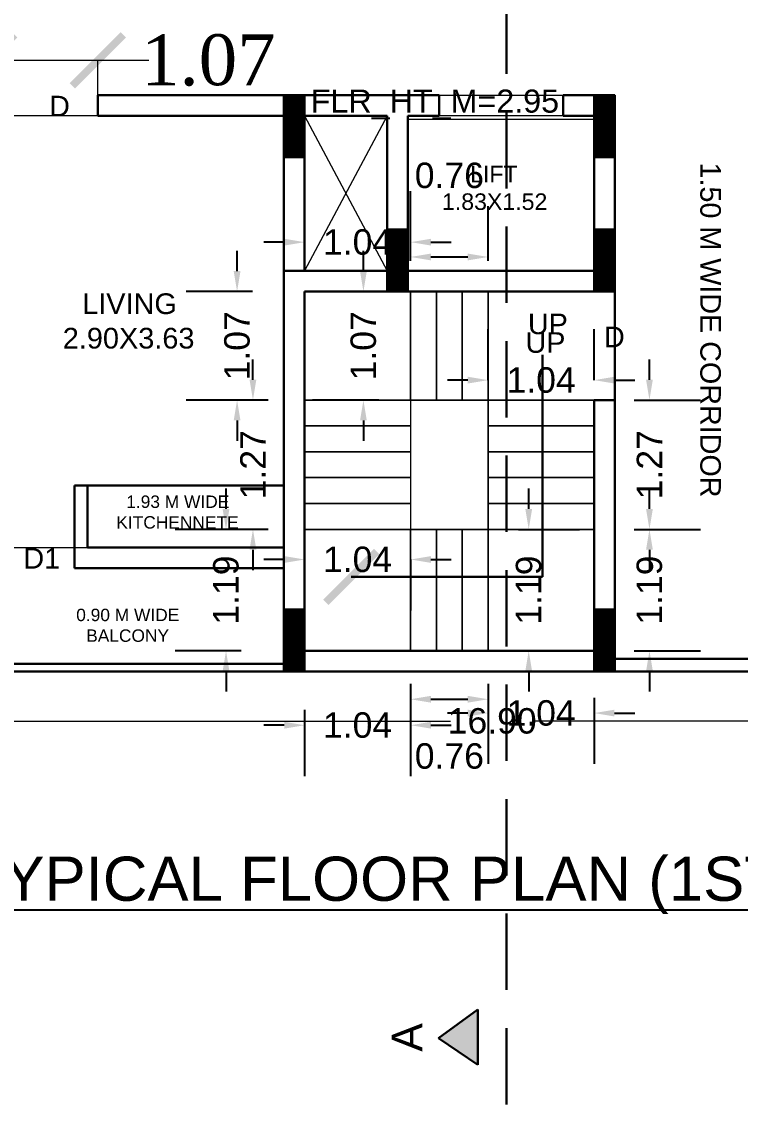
# Model space of a CAD drawing. Header units: metres. Extents: x 0 to 63445, y 32357 to 32804.
# Drawn here: x 63253.55 to 63260.61, y 32764.66 to 32775.3 of the extents above; entities that cross this region are included whole.
import ezdxf

# ---------------------------------------------------------------- set-up
doc = ezdxf.new("R2010")
doc.units = ezdxf.units.M
doc.header["$MEASUREMENT"] = 0
doc.header["$PDMODE"] = 34
doc.header["$PDSIZE"] = -10
for name, pattern in [('CONTINULUS', [0]), ('DASHED', [0.75, 0.5, -0.25]), ('DASHED2', [0.375, 0.25, -0.125])]:
    doc.linetypes.add(name, pattern=pattern)
doc.layers.get('0').update_dxf_attribs({"lineweight": 25})
doc.layers.add('BLK_2_FLR_1_BLT_UP_AREA', color=14, linetype='Continuous', plot=False)
for name, color, linetype, lineweight in [('BLK_2_FLR_1_BLT_UP_AREA_DEDUCT', 41, 'Continuous', 9), ('BLK_2_FLR_1_EXIT_WIDTH_DOOR', 7, 'Continuous', 0), ('BLK_2_FLR_1_LIFT_1', 1, 'DASHED', 9), ('BLK_2_FLR_1_STAIR_1', 7, 'Continuous', 0), ('BLK_2_FLR_1_STAIR_1_FLIGHT_1', 7, 'Continuous', 0), ('BLK_2_FLR_1_STAIR_1_FLIGHT_2', 7, 'Continuous', 0), ('BLK_2_FLR_1_STAIR_1_FLIGHT_3', 7, 'Continuous', 0), ('BLK_2_FLR_1_STAIR_1_FLIGHT_4', 7, 'Continuous', 0), ('BLK_2_FLR_1_STAIR_1_LANDING_1', 7, 'Continuous', 0), ('BLK_2_FLR_1_STAIR_1_LANDING_2', 7, 'Continuous', 0), ('BLK_2_FLR_1_STAIR_1_LANDING_3', 7, 'Continuous', 0), ('BLK_2_FLR_1_UNITFA', 7, 'Continuous', 0), ('colum', 1, 'Continuous', 30), ('COLUMN', 1, 'Continuous', 30), ('DIM', 56, 'Continuous', 20), ('STEPS', 114, 'Continuous', 20), ('TEXT-2', 65, 'Continuous', 18), ('wall', 7, 'Continuous', 30)]:
    doc.layers.add(name, color=color, linetype=linetype, lineweight=lineweight)
doc.layers.add('text', color=65, linetype='Continuous')
doc.styles.add('AutoDCRFont', font='arial.ttf')
doc.styles.add('PreDCRFont', font='arial.ttf', dxfattribs={"height": 0.25})
doc.styles.get("Standard").update_dxf_attribs({"font": 'arial.ttf', "height": 0.4})
doc.styles.add('TNR', font='times.ttf', dxfattribs={"height": 0.5})
doc.dimstyles.new('ARCHANA', dxfattribs={"dimscale": 0, "dimtxt": 0.5, "dimasz": 0.5, "dimexe": 0, "dimexo": 0, "dimgap": 0, "dimtad": 0, "dimzin": 0, "dimdsep": 46, "dimtxsty": 'TNR', "dimblk": 'ARCHTICK', "dimcen": 0.09, "dimclrd": 36, "dimclre": 36, "dimclrt": 7, "dimadec": 0, "dimazin": 0, "dimtfac": 1, "dimtofl": 0, "dimtmove": 0, "dimatfit": 3, "dimldrblk": 'ARCHTICK', "dimfxl": 1, "dimfrac": 2, "dimtolj": 1, "dimtzin": 0, "dimlwd": -1, "dimlwe": -1, "dimarcsym": 0})
doc.dimstyles.new('Copy of Standard2', dxfattribs={"dimtxt": 0.25, "dimasz": 0.2, "dimexe": 0.5, "dimexo": 0.3, "dimgap": 0.09, "dimtad": 0, "dimtoh": 1, "dimzin": 0, "dimdsep": 46, "dimtxsty": 'PreDCRFont', "dimcen": 0.025, "dimdle": 0.1, "dimadec": 0, "dimazin": 0, "dimtfac": 1, "dimtofl": 0, "dimtmove": 2, "dimatfit": 3, "dimfxl": 0.18, "dimtolj": 1, "dimtzin": 0, "dimarcsym": 0})

# ---------------------------------------------------------------- blocks, each defined once
blk = doc.blocks.new('A$C7D115503')
at = {"layer": 'COLUMN', "ltscale": 3}
h = blk.add_hatch(dxfattribs=at)
h.set_pattern_fill('ANSI31', color=256, style=0)
h.set_pattern_definition([(45, (0, 0), (-0.0883883476483184, 0.0883883476483185), [])])
h.paths.add_polyline_path([(-14.36278656264767, -11.58546646369723), (-6.362786562647671, -11.58546646370087), (-6.362786562647671, 12.41453353629913), (-14.36278656264767, 12.41453353629913)])
at = {"layer": 'COLUMN', "ltscale": 0.05}
for p, q in [((-14.36278656264767, 12.41453353629913), (-6.362786562647671, 12.41453353629913)), ((-14.36278656264767, 12.41453353629913), (-14.36278656264767, -11.58546646369723)), ((-6.362786562647671, 12.41453353629913), (-6.362786562647671, -11.58546646370087)), ((-6.362786562647671, -11.58546646370087), (-14.36278656270587, -11.58546646369723))]:
    blk.add_line(p, q, dxfattribs=at)
blk = doc.blocks.new('_ArchTick')
at = {"color": 0, "linetype": 'ByBlock', "const_width": 0.15}
blk.add_lwpolyline([(-0.5, -0.5), (0.5, 0.5)], dxfattribs=at)
blk = doc.blocks.new('*D900')
at = {"layer": 'Defpoints', "color": 0, "ltscale": 3, "transparency": 16777216}
for p in [(0.8317581175285514, 32781.66506976343), (63266.61911944648, 32781.66506976343), (-7.276000000000001e-12, 32768.91390145042)]:
    blk.add_point(p, dxfattribs=at)
at = {"layer": 'DIM', "ltscale": 3, "transparency": 16777216}
for p, q in [((5.831758117528802, 32781.66506976343), (0.8317581175288041, 32781.66506976343)), ((0.8317581175285514, 32781.66506976343), (0.8317581175285527, 32775.684028581)), ((0.8317581175285543, 32768.91390145042), (0.831758117528553, 32774.89494263285)), ((-7.2758e-12, 32768.91390145042), (0.8317581175285543, 32768.91390145042))]:
    blk.add_line(p, q, dxfattribs=at)
at = {"layer": 'DIM', "ltscale": 3, "transparency": 16777216, "xscale": 0.05, "yscale": 0.05, "zscale": 0.05}
for p, rotation in [((0.8317581175285514, 32781.66506976343), 90), ((0.8317581175285543, 32768.91390145042), 270)]:
    blk.add_blockref('_ArchTick', p, dxfattribs=dict(at, rotation=rotation))
at = {"layer": 'DIM', "color": 7, "ltscale": 3, "transparency": 16777216, "insert": (0.8317581175378371, 32775.28948560692), "char_height": 0.4, "attachment_point": 5, "rotation": 90}
blk.add_mtext('\\A1;{\\H0.6x;12.75}', dxfattribs=at)
blk = doc.blocks.new('*D886')
at = {"layer": 'Defpoints', "color": 0, "ltscale": 3, "transparency": 16777216}
for p in [(63249.72395704986, 32768.91390145041), (63266.61911944643, 32768.91390145041), (63266.61911944643, 32768.42735437602)]:
    blk.add_point(p, dxfattribs=at)
at = {"layer": 'DIM', "ltscale": 3, "transparency": 16777216}
for p, q in [((63249.72395704986, 32768.91390145041), (63249.72395704986, 32768.42735437602)), ((63266.61911944643, 32768.91390145041), (63266.61911944643, 32768.42735437602)), ((63249.72395704986, 32768.42735437602), (63257.76192023996, 32768.42735437602)), ((63266.61911944643, 32768.42735437602), (63258.58115625632, 32768.42735437602))]:
    blk.add_line(p, q, dxfattribs=at)
at = {"layer": 'DIM', "ltscale": 3, "transparency": 16777216, "xscale": 0.05, "yscale": 0.05, "zscale": 0.05, "rotation": 180}
blk.add_blockref('_ArchTick', (63249.72395704986, 32768.42735437602), dxfattribs=at)
at = {"layer": 'DIM', "ltscale": 3, "transparency": 16777216, "xscale": 0.05, "yscale": 0.05, "zscale": 0.05}
blk.add_blockref('_ArchTick', (63266.61911944643, 32768.42735437602), dxfattribs=at)
at = {"layer": 'DIM', "color": 7, "ltscale": 3, "transparency": 16777216, "insert": (63258.17153824813, 32768.42735437602), "char_height": 0.4, "attachment_point": 5}
blk.add_mtext('\\A1;{\\H0.625x;16.90}', dxfattribs=at)
blk = doc.blocks.new('*D913')
at = {"layer": 'BLK_2_FLR_1_STAIR_1_FLIGHT_1', "color": 0, "lineweight": -2, "ltscale": 0.5, "transparency": 16777216}
for p, q in [((63259.71689091216, 32771.78097848793), (63259.71689091216, 32771.98097848793)), ((63259.56689091216, 32771.58097848793), (63260.21689091215, 32771.58097848793)), ((63259.56689091216, 32770.31094180338), (63260.21689091215, 32770.31094180338)), ((63259.71689091216, 32770.11094180338), (63259.71689091216, 32769.91094180338))]:
    blk.add_line(p, q, dxfattribs=at)
at = {"layer": 'BLK_2_FLR_1_STAIR_1_FLIGHT_1', "color": 0, "ltscale": 0.5, "transparency": 16777216}
for points in [[(63259.68355757883, 32771.78097848793), (63259.75022424549, 32771.78097848793), (63259.71689091216, 32771.58097848793)], [(63259.68355757883, 32770.11094180338), (63259.75022424549, 32770.11094180338), (63259.71689091216, 32770.31094180338)]]:
    blk.add_solid(points, dxfattribs=at)
at = {"layer": 'Defpoints', "color": 0, "ltscale": 0.5, "transparency": 16777216}
for p in [(63259.17302998305, 32771.58097848793), (63259.17302998305, 32770.31094180338), (63259.71689091216, 32770.31094180338)]:
    blk.add_point(p, dxfattribs=at)
at = {"layer": 'BLK_2_FLR_1_STAIR_1_FLIGHT_1', "color": 0, "ltscale": 0.5, "transparency": 16777216, "insert": (63259.71689091216, 32770.94596014562), "char_height": 0.25, "attachment_point": 5, "rotation": 90, "style": 'PreDCRFont'}
blk.add_mtext('\\A1;1.27', dxfattribs=at)
blk = doc.blocks.new('*D914')
at = {"layer": 'BLK_2_FLR_1_STAIR_1_FLIGHT_1', "color": 0, "lineweight": -2, "ltscale": 0.5, "transparency": 16777216}
for p, q in [((63258.13159990168, 32771.77678409886), (63258.13159990168, 32772.27678409885)), ((63259.17302998303, 32771.77678409886), (63259.17302998303, 32772.27678409885)), ((63257.93159990168, 32771.77678409886), (63257.73159990168, 32771.77678409886)), ((63259.37302998303, 32771.77678409886), (63259.57302998302, 32771.77678409886))]:
    blk.add_line(p, q, dxfattribs=at)
at = {"layer": 'BLK_2_FLR_1_STAIR_1_FLIGHT_1', "color": 0, "ltscale": 0.5, "transparency": 16777216}
for points in [[(63257.93159990168, 32771.81011743219), (63257.93159990168, 32771.74345076552), (63258.13159990168, 32771.77678409886)], [(63259.37302998303, 32771.81011743219), (63259.37302998303, 32771.74345076552), (63259.17302998303, 32771.77678409886)]]:
    blk.add_solid(points, dxfattribs=at)
at = {"layer": 'Defpoints', "color": 0, "ltscale": 0.5, "transparency": 16777216}
for p in [(63259.17302998303, 32771.77678409886), (63258.13159990168, 32771.58097848792), (63259.17302998303, 32771.58097848792)]:
    blk.add_point(p, dxfattribs=at)
at = {"layer": 'BLK_2_FLR_1_STAIR_1_FLIGHT_1', "color": 0, "ltscale": 0.5, "transparency": 16777216, "insert": (63258.65231494235, 32771.77678409886), "char_height": 0.25, "attachment_point": 5, "style": 'PreDCRFont'}
blk.add_mtext('\\A1;1.04', dxfattribs=at)
blk = doc.blocks.new('*D915')
at = {"layer": 'BLK_2_FLR_1_STAIR_1_FLIGHT_2', "color": 0, "lineweight": -2, "ltscale": 0.5, "transparency": 16777216}
for p, q in [((63257.36957789092, 32768.79150483151), (63257.36957789092, 32768.14150483151)), ((63258.13159990168, 32768.79150483151), (63258.13159990168, 32768.14150483151)), ((63257.56957789093, 32768.64150483151), (63257.93159990168, 32768.64150483151))]:
    blk.add_line(p, q, dxfattribs=at)
at = {"layer": 'BLK_2_FLR_1_STAIR_1_FLIGHT_2', "color": 0, "ltscale": 0.5, "transparency": 16777216}
for points in [[(63257.56957789093, 32768.67483816483), (63257.56957789093, 32768.60817149819), (63257.36957789092, 32768.64150483151)], [(63257.93159990168, 32768.67483816483), (63257.93159990168, 32768.60817149819), (63258.13159990168, 32768.64150483151)]]:
    blk.add_solid(points, dxfattribs=at)
at = {"layer": 'Defpoints', "color": 0, "ltscale": 0.5, "transparency": 16777216}
for p in [(63257.36957789092, 32769.11710731989), (63258.13159990168, 32769.11710731989), (63258.13159990168, 32768.64150483151)]:
    blk.add_point(p, dxfattribs=at)
at = {"layer": 'BLK_2_FLR_1_STAIR_1_FLIGHT_2', "color": 0, "ltscale": 0.5, "transparency": 16777216, "insert": (63257.75058889628, 32768.08236365639), "char_height": 0.25, "attachment_point": 5, "style": 'PreDCRFont'}
blk.add_mtext('\\A1;0.76', dxfattribs=at)
blk = doc.blocks.new('*D916')
at = {"layer": 'BLK_2_FLR_1_STAIR_1_FLIGHT_2', "color": 0, "lineweight": -2, "ltscale": 0.5, "transparency": 16777216}
for p, q in [((63258.53038413455, 32770.51094180335), (63258.53038413455, 32770.71094180335)), ((63258.43159990168, 32770.31094180335), (63259.03038413455, 32770.31094180335)), ((63258.43159990171, 32769.11710731989), (63259.03038413455, 32769.11710731989)), ((63258.53038413455, 32768.91710731991), (63258.53038413455, 32768.71710731988))]:
    blk.add_line(p, q, dxfattribs=at)
at = {"layer": 'BLK_2_FLR_1_STAIR_1_FLIGHT_2', "color": 0, "ltscale": 0.5, "transparency": 16777216}
for points in [[(63258.49705080124, 32770.51094180335), (63258.5637174679, 32770.51094180335), (63258.53038413455, 32770.31094180335)], [(63258.49705080124, 32768.91710731991), (63258.5637174679, 32768.91710731991), (63258.53038413455, 32769.11710731989)]]:
    blk.add_solid(points, dxfattribs=at)
at = {"layer": 'Defpoints', "color": 0, "ltscale": 0.5, "transparency": 16777216}
for p in [(63258.13159990168, 32770.31094180335), (63258.53038413455, 32770.31094180335), (63258.13159990171, 32769.11710731989)]:
    blk.add_point(p, dxfattribs=at)
at = {"layer": 'BLK_2_FLR_1_STAIR_1_FLIGHT_2', "color": 0, "ltscale": 0.5, "transparency": 16777216, "insert": (63258.53038413455, 32769.7140245616), "char_height": 0.25, "attachment_point": 5, "rotation": 90, "style": 'PreDCRFont'}
blk.add_mtext('\\A1;1.19', dxfattribs=at)
blk = doc.blocks.new('*D917')
at = {"layer": 'BLK_2_FLR_1_STAIR_1_FLIGHT_3', "color": 0, "lineweight": -2, "ltscale": 0.5, "transparency": 16777216}
for p, q in [((63255.82062032832, 32771.78097848791), (63255.82062032832, 32771.98097848791)), ((63255.97062032834, 32771.58097848791), (63255.32062032832, 32771.58097848791)), ((63255.97062032834, 32770.31094180335), (63255.32062032832, 32770.31094180335)), ((63255.82062032832, 32770.11094180335), (63255.82062032832, 32769.91094180335))]:
    blk.add_line(p, q, dxfattribs=at)
at = {"layer": 'BLK_2_FLR_1_STAIR_1_FLIGHT_3', "color": 0, "ltscale": 0.5, "transparency": 16777216}
for points in [[(63255.78728699499, 32771.78097848791), (63255.85395366165, 32771.78097848791), (63255.82062032832, 32771.58097848791)], [(63255.78728699499, 32770.11094180335), (63255.85395366165, 32770.11094180335), (63255.82062032832, 32770.31094180335)]]:
    blk.add_solid(points, dxfattribs=at)
at = {"layer": 'Defpoints', "color": 0, "ltscale": 0.5, "transparency": 16777216}
for p in [(63256.32814780963, 32771.58097848791), (63255.82062032832, 32770.31094180335), (63256.32814780963, 32770.31094180335)]:
    blk.add_point(p, dxfattribs=at)
at = {"layer": 'BLK_2_FLR_1_STAIR_1_FLIGHT_3', "color": 0, "ltscale": 0.5, "transparency": 16777216, "insert": (63255.82062032832, 32770.9459601456), "char_height": 0.25, "attachment_point": 5, "rotation": 90, "style": 'PreDCRFont'}
blk.add_mtext('\\A1;1.27', dxfattribs=at)
blk = doc.blocks.new('*D918')
at = {"layer": 'BLK_2_FLR_1_STAIR_1_FLIGHT_3', "color": 0, "lineweight": -2, "ltscale": 0.5, "transparency": 16777216}
for p, q in [((63256.1281478096, 32770.01457785018), (63255.9281478096, 32770.01457785018)), ((63256.32814780957, 32770.01457785018), (63256.32814780957, 32769.51457785018)), ((63257.36957789092, 32770.01457785018), (63257.36957789092, 32769.51457785018)), ((63257.56957789093, 32770.01457785018), (63257.76957789093, 32770.01457785018))]:
    blk.add_line(p, q, dxfattribs=at)
at = {"layer": 'BLK_2_FLR_1_STAIR_1_FLIGHT_3', "color": 0, "ltscale": 0.5, "transparency": 16777216}
for points in [[(63256.1281478096, 32770.04791118352), (63256.1281478096, 32769.98124451686), (63256.32814780957, 32770.01457785018)], [(63257.56957789093, 32770.04791118352), (63257.56957789093, 32769.98124451686), (63257.36957789092, 32770.01457785018)]]:
    blk.add_solid(points, dxfattribs=at)
at = {"layer": 'Defpoints', "color": 0, "ltscale": 0.5, "transparency": 16777216}
for p in [(63256.32814780957, 32770.31094180334), (63257.36957789092, 32770.31094180334), (63257.36957789092, 32770.01457785018)]:
    blk.add_point(p, dxfattribs=at)
at = {"layer": 'BLK_2_FLR_1_STAIR_1_FLIGHT_3', "color": 0, "ltscale": 0.5, "transparency": 16777216, "insert": (63256.84886285027, 32770.01457785018), "char_height": 0.25, "attachment_point": 5, "style": 'PreDCRFont'}
blk.add_mtext('\\A1;1.04', dxfattribs=at)
blk = doc.blocks.new('*D919')
at = {"layer": 'BLK_2_FLR_1_STAIR_1_FLIGHT_4', "color": 0, "lineweight": -2, "ltscale": 0.5, "transparency": 16777216}
for p, q in [((63257.36957789092, 32772.94780930296), (63257.36957789092, 32773.48723889828)), ((63258.13159990168, 32772.94780930294), (63258.13159990168, 32773.48723889828)), ((63257.56957789093, 32772.98723889828), (63257.93159990168, 32772.98723889828))]:
    blk.add_line(p, q, dxfattribs=at)
at = {"layer": 'BLK_2_FLR_1_STAIR_1_FLIGHT_4', "color": 0, "ltscale": 0.5, "transparency": 16777216}
for points in [[(63257.56957789093, 32773.02057223162), (63257.56957789093, 32772.95390556495), (63257.36957789092, 32772.98723889828)], [(63257.93159990168, 32773.02057223162), (63257.93159990168, 32772.95390556495), (63258.13159990168, 32772.98723889828)]]:
    blk.add_solid(points, dxfattribs=at)
at = {"layer": 'Defpoints', "color": 0, "ltscale": 0.5, "transparency": 16777216}
for p in [(63258.13159990168, 32772.98723889828), (63257.36957789092, 32772.64780930297), (63258.13159990168, 32772.64780930294)]:
    blk.add_point(p, dxfattribs=at)
at = {"layer": 'BLK_2_FLR_1_STAIR_1_FLIGHT_4', "color": 0, "ltscale": 0.5, "transparency": 16777216, "insert": (63257.75058889631, 32773.78752539215), "char_height": 0.25, "attachment_point": 5, "style": 'PreDCRFont'}
blk.add_mtext('\\A1;0.76', dxfattribs=at)
blk = doc.blocks.new('*D920')
at = {"layer": 'BLK_2_FLR_1_STAIR_1_FLIGHT_4', "color": 0, "lineweight": -2, "ltscale": 0.5, "transparency": 16777216}
for p, q in [((63256.90599848612, 32772.84780930295), (63256.90599848612, 32773.04780930295)), ((63257.0559984861, 32772.64780930295), (63256.40599848612, 32772.64780930295)), ((63257.0559984861, 32771.58097848793), (63256.40599848612, 32771.58097848793)), ((63256.90599848612, 32771.38097848793), (63256.90599848612, 32771.18097848793))]:
    blk.add_line(p, q, dxfattribs=at)
at = {"layer": 'BLK_2_FLR_1_STAIR_1_FLIGHT_4', "color": 0, "ltscale": 0.5, "transparency": 16777216}
for points in [[(63256.87266515278, 32772.84780930295), (63256.93933181943, 32772.84780930295), (63256.90599848612, 32772.64780930295)], [(63256.87266515278, 32771.38097848793), (63256.93933181943, 32771.38097848793), (63256.90599848612, 32771.58097848793)]]:
    blk.add_solid(points, dxfattribs=at)
at = {"layer": 'Defpoints', "color": 0, "ltscale": 0.5, "transparency": 16777216}
for p in [(63256.90599848612, 32772.64780930295), (63257.36957789097, 32772.64780930295), (63257.36957789097, 32771.58097848793)]:
    blk.add_point(p, dxfattribs=at)
at = {"layer": 'BLK_2_FLR_1_STAIR_1_FLIGHT_4', "color": 0, "ltscale": 0.5, "transparency": 16777216, "insert": (63256.9059984861, 32772.11439389541), "char_height": 0.25, "attachment_point": 5, "rotation": 90, "style": 'PreDCRFont'}
blk.add_mtext('\\A1;1.07', dxfattribs=at)
blk = doc.blocks.new('*D921')
at = {"layer": 'BLK_2_FLR_1_STAIR_1_LANDING_1', "color": 0, "lineweight": -2, "transparency": 16777216}
for p, q in [((63259.71689091223, 32770.51094180335), (63259.71689091223, 32770.71094180335)), ((63259.56689091223, 32770.31094180335), (63260.21689091223, 32770.31094180335)), ((63259.56689091223, 32769.11710731989), (63260.21689091223, 32769.11710731989)), ((63259.71689091223, 32768.91710731991), (63259.71689091223, 32768.71710731988))]:
    blk.add_line(p, q, dxfattribs=at)
at = {"layer": 'BLK_2_FLR_1_STAIR_1_LANDING_1', "color": 0, "transparency": 16777216}
for points in [[(63259.68355757888, 32770.51094180335), (63259.75022424557, 32770.51094180335), (63259.71689091223, 32770.31094180335)], [(63259.68355757888, 32768.91710731991), (63259.75022424557, 32768.91710731991), (63259.71689091223, 32769.11710731989)]]:
    blk.add_solid(points, dxfattribs=at)
at = {"layer": 'Defpoints', "color": 0, "transparency": 16777216}
for p in [(63259.17302998305, 32770.31094180335), (63259.17302998305, 32769.11710731989), (63259.71689091223, 32769.11710731989)]:
    blk.add_point(p, dxfattribs=at)
at = {"layer": 'BLK_2_FLR_1_STAIR_1_LANDING_1', "color": 0, "transparency": 16777216, "insert": (63259.71689091223, 32769.7140245616), "char_height": 0.25, "attachment_point": 5, "rotation": 90, "style": 'PreDCRFont'}
blk.add_mtext('\\A1;1.19', dxfattribs=at)
blk = doc.blocks.new('*D922')
at = {"layer": 'BLK_2_FLR_1_STAIR_1_LANDING_1', "color": 0, "lineweight": -2, "transparency": 16777216}
for p, q in [((63258.13159990168, 32768.65530377604), (63258.13159990168, 32768.00530377604)), ((63259.17302998303, 32768.65530377604), (63259.17302998303, 32768.00530377604)), ((63257.93159990168, 32768.50530377604), (63257.73159990168, 32768.50530377604)), ((63259.37302998303, 32768.50530377604), (63259.57302998302, 32768.50530377604))]:
    blk.add_line(p, q, dxfattribs=at)
at = {"layer": 'BLK_2_FLR_1_STAIR_1_LANDING_1', "color": 0, "transparency": 16777216}
for points in [[(63257.93159990168, 32768.53863710937), (63257.93159990168, 32768.47197044271), (63258.13159990168, 32768.50530377604)], [(63259.37302998303, 32768.53863710937), (63259.37302998303, 32768.47197044271), (63259.17302998303, 32768.50530377604)]]:
    blk.add_solid(points, dxfattribs=at)
at = {"layer": 'Defpoints', "color": 0, "transparency": 16777216}
for p in [(63258.13159990168, 32769.11710731989), (63259.17302998303, 32769.11710731989), (63259.17302998303, 32768.50530377604)]:
    blk.add_point(p, dxfattribs=at)
at = {"layer": 'BLK_2_FLR_1_STAIR_1_LANDING_1', "color": 0, "transparency": 16777216, "insert": (63258.65231494235, 32768.50530377604), "char_height": 0.25, "attachment_point": 5, "style": 'PreDCRFont'}
blk.add_mtext('\\A1;1.04', dxfattribs=at)
blk = doc.blocks.new('*D923')
at = {"layer": 'BLK_2_FLR_1_STAIR_1_LANDING_2', "color": 0, "lineweight": -2, "transparency": 16777216}
for p, q in [((63256.32814780957, 32768.53613891495), (63256.32814780957, 32767.88613891496)), ((63257.36957789092, 32768.53613891495), (63257.36957789092, 32767.88613891496)), ((63256.1281478096, 32768.38613891495), (63255.9281478096, 32768.38613891495)), ((63257.56957789093, 32768.38613891495), (63257.76957789093, 32768.38613891495))]:
    blk.add_line(p, q, dxfattribs=at)
at = {"layer": 'BLK_2_FLR_1_STAIR_1_LANDING_2', "color": 0, "transparency": 16777216}
for points in [[(63256.1281478096, 32768.41947224829), (63256.1281478096, 32768.35280558162), (63256.32814780957, 32768.38613891495)], [(63257.56957789093, 32768.41947224829), (63257.56957789093, 32768.35280558162), (63257.36957789092, 32768.38613891495)]]:
    blk.add_solid(points, dxfattribs=at)
at = {"layer": 'Defpoints', "color": 0, "transparency": 16777216}
for p in [(63256.32814780957, 32769.11710731989), (63257.36957789092, 32769.11710731989), (63256.32814780957, 32768.38613891495)]:
    blk.add_point(p, dxfattribs=at)
at = {"layer": 'BLK_2_FLR_1_STAIR_1_LANDING_2', "color": 0, "transparency": 16777216, "insert": (63256.84886285027, 32768.38613891495), "char_height": 0.25, "attachment_point": 5, "style": 'PreDCRFont'}
blk.add_mtext('\\A1;1.04', dxfattribs=at)
blk = doc.blocks.new('*D924')
at = {"layer": 'BLK_2_FLR_1_STAIR_1_LANDING_2', "color": 0, "lineweight": -2, "transparency": 16777216}
for p, q in [((63255.55589114253, 32770.51094180335), (63255.55589114253, 32770.71094180335)), ((63255.70589114253, 32770.31094180335), (63255.05589114253, 32770.31094180335)), ((63255.70589114253, 32769.11710731989), (63255.05589114253, 32769.11710731989)), ((63255.55589114253, 32768.91710731991), (63255.55589114253, 32768.71710731988))]:
    blk.add_line(p, q, dxfattribs=at)
at = {"layer": 'BLK_2_FLR_1_STAIR_1_LANDING_2', "color": 0, "transparency": 16777216}
for points in [[(63255.52255780919, 32770.51094180335), (63255.58922447584, 32770.51094180335), (63255.55589114253, 32770.31094180335)], [(63255.52255780919, 32768.91710731991), (63255.58922447584, 32768.91710731991), (63255.55589114253, 32769.11710731989)]]:
    blk.add_solid(points, dxfattribs=at)
at = {"layer": 'Defpoints', "color": 0, "transparency": 16777216}
for p in [(63255.55589114253, 32770.31094180335), (63256.32814780963, 32770.31094180335), (63256.32814780963, 32769.11710731989)]:
    blk.add_point(p, dxfattribs=at)
at = {"layer": 'BLK_2_FLR_1_STAIR_1_LANDING_2', "color": 0, "transparency": 16777216, "insert": (63255.55589114253, 32769.7140245616), "char_height": 0.25, "attachment_point": 5, "rotation": 90, "style": 'PreDCRFont'}
blk.add_mtext('\\A1;1.19', dxfattribs=at)
blk = doc.blocks.new('*D925')
at = {"layer": 'BLK_2_FLR_1_STAIR_1_LANDING_3', "color": 0, "lineweight": -2, "transparency": 16777216}
for p, q in [((63255.66472808728, 32772.84780930295), (63255.66472808728, 32773.04780930295)), ((63255.81472808727, 32772.64780930295), (63255.16472808728, 32772.64780930295)), ((63255.81472808727, 32771.58097848791), (63255.16472808728, 32771.58097848791)), ((63255.66472808728, 32771.38097848791), (63255.66472808728, 32771.18097848791))]:
    blk.add_line(p, q, dxfattribs=at)
at = {"layer": 'BLK_2_FLR_1_STAIR_1_LANDING_3', "color": 0, "transparency": 16777216}
for points in [[(63255.63139475392, 32772.84780930295), (63255.69806142063, 32772.84780930295), (63255.66472808728, 32772.64780930295)], [(63255.63139475392, 32771.38097848791), (63255.69806142063, 32771.38097848791), (63255.66472808728, 32771.58097848791)]]:
    blk.add_solid(points, dxfattribs=at)
at = {"layer": 'Defpoints', "color": 0, "transparency": 16777216}
for p in [(63255.66472808728, 32772.64780930295), (63256.32814780963, 32772.64780930295), (63256.32814780963, 32771.58097848791)]:
    blk.add_point(p, dxfattribs=at)
at = {"layer": 'BLK_2_FLR_1_STAIR_1_LANDING_3', "color": 0, "transparency": 16777216, "insert": (63255.66472808728, 32772.1143938954), "char_height": 0.25, "attachment_point": 5, "rotation": 90, "style": 'PreDCRFont'}
blk.add_mtext('\\A1;1.07', dxfattribs=at)
blk = doc.blocks.new('*D926')
at = {"layer": 'BLK_2_FLR_1_STAIR_1_LANDING_3', "color": 0, "lineweight": -2, "transparency": 16777216}
for p, q in [((63256.32814780957, 32772.9826439237), (63256.32814780957, 32773.6326439237)), ((63257.36957789092, 32772.9826439237), (63257.36957789092, 32773.6326439237)), ((63256.1281478096, 32773.1326439237), (63255.9281478096, 32773.1326439237)), ((63257.56957789093, 32773.1326439237), (63257.76957789093, 32773.1326439237))]:
    blk.add_line(p, q, dxfattribs=at)
at = {"layer": 'BLK_2_FLR_1_STAIR_1_LANDING_3', "color": 0, "transparency": 16777216}
for points in [[(63256.1281478096, 32773.16597725703), (63256.1281478096, 32773.09931059037), (63256.32814780957, 32773.1326439237)], [(63257.56957789093, 32773.16597725703), (63257.56957789093, 32773.09931059037), (63257.36957789092, 32773.1326439237)]]:
    blk.add_solid(points, dxfattribs=at)
at = {"layer": 'Defpoints', "color": 0, "transparency": 16777216}
for p in [(63256.32814780957, 32773.1326439237), (63256.32814780957, 32772.64780930294), (63257.36957789092, 32772.64780930294)]:
    blk.add_point(p, dxfattribs=at)
at = {"layer": 'BLK_2_FLR_1_STAIR_1_LANDING_3', "color": 0, "transparency": 16777216, "insert": (63256.84886285027, 32773.1326439237), "char_height": 0.25, "attachment_point": 5, "style": 'PreDCRFont'}
blk.add_mtext('\\A1;1.04', dxfattribs=at)
blk = doc.blocks.new('*D941')
at = {"layer": 'BLK_2_FLR_1_EXIT_WIDTH_DOOR', "color": 36, "ltscale": 0.5, "transparency": 16777216}
for p, q in [((63253.22925829923, 32774.57826506357), (63253.22925829923, 32774.91951256521)), ((63253.22925829923, 32774.91951256521), (63254.29608911425, 32774.91951256521)), ((63254.29608911425, 32774.57826506355), (63254.29608911425, 32774.91951256521)), ((63254.29608911425, 32774.91951256521), (63254.79608911424, 32774.91951256521))]:
    blk.add_line(p, q, dxfattribs=at)
at = {"layer": 'Defpoints', "color": 0, "ltscale": 0.5, "transparency": 16777216}
for p in [(63254.29608911425, 32774.91951256521), (63253.22925829923, 32774.57826506357), (63254.29608911425, 32774.57826506355)]:
    blk.add_point(p, dxfattribs=at)
at = {"layer": 'BLK_2_FLR_1_EXIT_WIDTH_DOOR', "color": 36, "ltscale": 0.5, "transparency": 16777216, "xscale": 0.5, "yscale": 0.5, "zscale": 0.5, "rotation": 180}
blk.add_blockref('_ArchTick', (63253.22925829923, 32774.91951256521), dxfattribs=at)
at = {"layer": 'BLK_2_FLR_1_EXIT_WIDTH_DOOR', "color": 36, "ltscale": 0.5, "transparency": 16777216, "xscale": 0.5, "yscale": 0.5, "zscale": 0.5}
blk.add_blockref('_ArchTick', (63254.29608911425, 32774.91951256521), dxfattribs=at)
at = {"layer": 'BLK_2_FLR_1_EXIT_WIDTH_DOOR', "color": 7, "ltscale": 0.5, "transparency": 16777216, "insert": (63255.38242653314, 32774.91951256521), "char_height": 0.5, "attachment_point": 5, "style": 'TNR'}
blk.add_mtext('\\A1;1.07', dxfattribs=at)

msp = doc.modelspace()

# ---------------------------------------------------------------- hatches: boundary and pattern name
at = {"layer": 'wall', "ltscale": 3}
msp.add_hatch(color=252, dxfattribs=at).paths.add_polyline_path([(63258.03196954224, 32765.05047506921), (63258.03196954224, 32765.59228681326), (63257.64286640772, 32765.31242846045)])

# ---------------------------------------------------------------- linework, layer by layer
at = {"layer": 'BLK_2_FLR_1_BLT_UP_AREA', "color": 20}
msp.add_lwpolyline([(63246.62506753949, 32781.66506976343), (63266.61911944643, 32781.66506976343), (63266.61911944643, 32768.91390145041), (63249.72395704986, 32768.91390145049), (63249.72395704983, 32774.37505919404), (63248.2138058394, 32774.37505919404), (63248.2138058394, 32776.10230908504), (63246.62506753949, 32776.10230908504), (63246.62506753949, 32781.66506976343)], close=True, dxfattribs=at)
at = {"layer": 'BLK_2_FLR_1_BLT_UP_AREA_DEDUCT', "color": 20}
for points in [[(63256.32814780954, 32772.85101517255), (63257.14097128766, 32772.85101517255), (63257.14097128766, 32774.37505919405), (63256.32814780954, 32774.37505919405)], [(63257.34417715723, 32772.85101517255), (63259.173029983, 32772.85101517255), (63259.173029983, 32774.37505919404), (63257.34417715723, 32774.37505919404)]]:
    msp.add_lwpolyline(points, close=True, dxfattribs=at)
at = {"layer": 'BLK_2_FLR_1_LIFT_1', "color": 1, "linetype": 'CONTINULUS', "ltscale": 0.05}
msp.add_lwpolyline([(63259.173029983, 32772.85101517255), (63257.34417715723, 32772.85101517255), (63257.34417715723, 32774.3413295982), (63259.173029983, 32774.3413295982)], close=True, dxfattribs=at)
at = {"layer": 'BLK_2_FLR_1_STAIR_1', "ltscale": 0.5}
msp.add_lwpolyline([(63256.12494194006, 32772.85101517246), (63259.37623585255, 32772.85101517246), (63259.37623585255, 32768.91390145033), (63256.12494194006, 32768.91390145033)], close=True, dxfattribs=at)
at = {"layer": 'BLK_2_FLR_1_STAIR_1_FLIGHT_1', "color": 3, "ltscale": 0.5}
for p, q in [((63258.13159990168, 32771.58097848792), (63259.17302998303, 32771.58097848793)), ((63258.13159990168, 32771.32697115098), (63259.17302998303, 32771.326971151)), ((63258.13159990168, 32771.0729638141), (63259.17302998303, 32771.0729638141)), ((63258.13159990168, 32770.81895647719), (63259.17302998303, 32770.81895647719)), ((63258.13159990168, 32770.56494914027), (63259.17302998303, 32770.56494914028)), ((63258.13159990168, 32770.31094180334), (63259.17302998303, 32770.31094180336))]:
    msp.add_line(p, q, dxfattribs=at)
at = {"layer": 'BLK_2_FLR_1_STAIR_1_FLIGHT_1', "ltscale": 0.5}
msp.add_lwpolyline([(63258.13159990168, 32771.58097848792), (63259.17302998303, 32771.58097848792), (63259.17302998303, 32770.31094180334), (63258.13159990168, 32770.31094180334)], close=True, dxfattribs=at)
at = {"layer": 'BLK_2_FLR_1_STAIR_1_FLIGHT_2', "color": 3, "ltscale": 0.5}
for p, q in [((63257.36957789092, 32769.11710731989), (63257.36957789092, 32770.31094180334)), ((63257.62358522784, 32769.11710731989), (63257.62358522784, 32770.31094180334)), ((63257.87759256473, 32769.11710731989), (63257.87759256473, 32770.31094180334)), ((63258.13159990168, 32769.11710731989), (63258.13159990168, 32770.31094180334))]:
    msp.add_line(p, q, dxfattribs=at)
at = {"layer": 'BLK_2_FLR_1_STAIR_1_FLIGHT_2', "ltscale": 0.5}
msp.add_lwpolyline([(63257.36957789092, 32770.31094180334), (63258.13159990168, 32770.31094180334), (63258.13159990168, 32769.11710731989), (63257.36957789092, 32769.11710731989)], close=True, dxfattribs=at)
at = {"layer": 'BLK_2_FLR_1_STAIR_1_FLIGHT_3', "color": 3, "ltscale": 0.5}
for p, q in [((63256.32814780957, 32771.58097848789), (63257.36957789092, 32771.58097848789)), ((63256.32814780957, 32771.326971151), (63257.36957789092, 32771.326971151)), ((63256.32814780957, 32771.0729638141), (63257.36957789092, 32771.0729638141)), ((63256.32814780957, 32770.81895647719), (63257.36957789092, 32770.81895647719)), ((63256.32814780957, 32770.56494914027), (63257.36957789092, 32770.56494914027)), ((63256.32814780957, 32770.31094180334), (63257.36957789092, 32770.31094180334))]:
    msp.add_line(p, q, dxfattribs=at)
at = {"layer": 'BLK_2_FLR_1_STAIR_1_FLIGHT_3', "ltscale": 0.5}
msp.add_lwpolyline([(63257.36957789092, 32770.31094180334), (63256.32814780957, 32770.31094180334), (63256.32814780957, 32771.58097848789), (63257.36957789092, 32771.58097848789)], close=True, dxfattribs=at)
at = {"layer": 'BLK_2_FLR_1_STAIR_1_FLIGHT_4', "color": 3, "ltscale": 0.5}
for p, q in [((63257.36957789092, 32771.58097848789), (63257.36957789092, 32772.64780930294)), ((63257.62358522784, 32771.58097848792), (63257.62358522784, 32772.64780930297)), ((63257.87759256473, 32771.58097848792), (63257.87759256473, 32772.64780930297)), ((63258.13159990168, 32771.58097848789), (63258.13159990168, 32772.64780930294))]:
    msp.add_line(p, q, dxfattribs=at)
at = {"layer": 'BLK_2_FLR_1_STAIR_1_FLIGHT_4', "ltscale": 0.5}
msp.add_lwpolyline([(63257.36957789092, 32771.58097848792), (63258.13159990168, 32771.58097848792), (63258.13159990168, 32772.64780930297), (63257.36957789092, 32772.64780930297)], close=True, dxfattribs=at)
at = {"layer": 'BLK_2_FLR_1_STAIR_1_LANDING_1'}
msp.add_lwpolyline([(63259.17302998303, 32770.31094180336), (63258.13159990168, 32770.31094180336), (63258.13159990168, 32769.11710731989), (63259.17302998303, 32769.11710731989)], close=True, dxfattribs=at)
at = {"layer": 'BLK_2_FLR_1_STAIR_1_LANDING_2'}
msp.add_lwpolyline([(63257.36957789092, 32769.11710731989), (63256.32814780957, 32769.11710731989), (63256.32814780957, 32770.31094180334), (63257.36957789092, 32770.31094180334)], close=True, dxfattribs=at)
at = {"layer": 'BLK_2_FLR_1_STAIR_1_LANDING_3'}
msp.add_lwpolyline([(63256.32814780957, 32771.58097848789), (63257.36957789092, 32771.58097848789), (63257.36957789092, 32772.64780930294), (63256.32814780957, 32772.64780930294)], close=True, dxfattribs=at)
at = {"layer": 'BLK_2_FLR_1_UNITFA', "color": 1, "ltscale": 0.5}
msp.add_lwpolyline([(63256.12494194003, 32774.37505919404), (63250.99470541659, 32774.3750591938), (63250.99470541659, 32772.87641590623), (63249.92716291938, 32772.87641590623), (63249.92716291943, 32769.11710731995), (63253.02605242969, 32769.11710731995), (63253.0260524297, 32770.13313666759), (63256.12494194003, 32770.13313666759), (63256.12494193982, 32774.37505919404)], close=True, dxfattribs=at)
at = {"layer": 'colum', "linetype": 'DASHED2', "ltscale": 3}
msp.add_lwpolyline([(63258.31364921885, 32764.66096042962), (63258.31364921885, 32783.55630143555)], dxfattribs=at)
at = {"layer": 'STEPS'}
for p, q in [((63257.64898596147, 32774.57826506355), (63258.86822117869, 32774.57826506355)), ((63257.14097128768, 32774.37505919404), (63256.32814780957, 32772.85101517255)), ((63256.32814780957, 32774.37505919404), (63257.14097128768, 32772.85101517255)), ((63258.86822117869, 32774.37505919404), (63257.64898596147, 32774.37505919404)), ((63257.36957789088, 32772.64780930302), (63257.36957789088, 32769.11710731995)), ((63257.62358522782, 32772.64780930302), (63257.62358522782, 32771.58097848798)), ((63257.87759256473, 32772.64780930302), (63257.87759256473, 32771.58097848798)), ((63258.13159990164, 32772.64780930302), (63258.13159990164, 32769.11710731995)), ((63259.173029983, 32771.58097848798), (63256.32814780957, 32771.58097848798)), ((63257.36957789088, 32771.32697115107), (63256.32814780957, 32771.32697115107)), ((63259.173029983, 32771.32697115107), (63258.13159990164, 32771.32697115107)), ((63257.36957789088, 32771.07296381417), (63256.32814780957, 32771.07296381415)), ((63259.173029983, 32771.07296381415), (63258.13159990164, 32771.07296381417)), ((63257.36957789088, 32770.81895647727), (63256.32814780957, 32770.81895647727)), ((63259.173029983, 32770.81895647727), (63258.13159990164, 32770.81895647727)), ((63257.36957789088, 32770.56494914033), (63256.32814780957, 32770.56494914033)), ((63259.173029983, 32770.56494914033), (63258.13159990164, 32770.56494914033)), ((63259.173029983, 32770.31094180341), (63256.32814780957, 32770.31094180341)), ((63257.62358522782, 32770.31094180341), (63257.62358522782, 32769.11710731995)), ((63257.87759256473, 32770.31094180341), (63257.87759256473, 32769.11710731995))]:
    msp.add_line(p, q, dxfattribs=at)
at = {"layer": 'wall'}
for p, q in [((63254.29608911425, 32774.57826506355), (63254.29608911425, 32774.37505919404)), ((63254.29608911425, 32774.57826506355), (63257.14097128768, 32774.57826506355)), ((63257.64898596147, 32774.57826506355), (63257.14097128768, 32774.57826506355)), ((63257.64898596147, 32774.37505919404), (63257.64898596147, 32774.57826506355)), ((63259.37623585251, 32774.57826506355), (63258.86822117869, 32774.57826506355)), ((63258.86822117869, 32774.37505919404), (63258.86822117869, 32774.57826506355)), ((63259.37623585251, 32774.57826506355), (63259.37623585251, 32772.64780930302)), ((63254.29608911425, 32774.37505919404), (63256.12494194006, 32774.37505919404)), ((63256.12494194006, 32774.37505919404), (63256.12494194006, 32770.13313666759)), ((63256.12494194006, 32774.37505919404), (63256.12494194006, 32773.76544158543)), ((63256.32814780957, 32774.37505919404), (63256.32814780957, 32772.85101517255)), ((63256.32814780957, 32774.37505919404), (63256.32814780957, 32773.76544158543)), ((63256.32814780957, 32774.37505919404), (63257.14097128768, 32774.37505919404)), ((63257.14097128768, 32774.37505919404), (63257.14097128768, 32772.85101517255)), ((63257.64898596147, 32774.37505919404), (63257.34417715723, 32774.37505919404)), ((63257.34417715723, 32774.37505919404), (63257.34417715723, 32772.85101517255)), ((63259.173029983, 32774.37505919404), (63258.86822117869, 32774.37505919404)), ((63259.173029983, 32774.37505919404), (63259.173029983, 32772.85101517255)), ((63256.32814780957, 32773.29810009687), (63256.32814780957, 32772.85101517255)), ((63256.12494194006, 32773.00341957471), (63256.12494194006, 32772.87641590623)), ((63257.34417715728, 32772.85101517246), (63256.12494194006, 32772.85101517246)), ((63256.12494194006, 32772.85101517248), (63256.12494194006, 32768.91390145033)), ((63257.14097128768, 32772.85101517255), (63256.32814780957, 32772.85101517255)), ((63259.173029983, 32772.85101517255), (63257.34417715723, 32772.85101517255)), ((63259.37623585255, 32772.85101517246), (63257.34417715728, 32772.85101517246)), ((63259.37623585253, 32772.85101517246), (63259.37623585255, 32768.91390145033)), ((63259.37623585251, 32772.64780930302), (63256.32814780957, 32772.64780930302)), ((63256.32814780957, 32772.64780930302), (63256.32814780957, 32769.7673981138)), ((63259.37623585255, 32772.64780930297), (63256.32814780957, 32772.64780930294)), ((63256.32814780957, 32772.64780930297), (63256.32814780957, 32769.7673981137)), ((63259.173029983, 32771.58097848798), (63259.173029983, 32769.11710731995)), ((63259.37623585251, 32771.58097848798), (63259.173029983, 32771.58097848798)), ((63259.37623585251, 32771.58097848798), (63259.37623585251, 32768.91390145041)), ((63256.32814780957, 32771.35237188477), (63256.32814780957, 32769.11710731995)), ((63256.32814780957, 32771.3523718847), (63256.32814780957, 32769.11710731989)), ((63254.06748251103, 32770.74275427617), (63254.06748251103, 32769.92993079805)), ((63254.19448617951, 32770.74275427617), (63254.06748251103, 32770.74275427617)), ((63254.19448617951, 32770.74275427617), (63254.19448617951, 32770.13313666759)), ((63254.19448617951, 32770.74275427617), (63256.12494194006, 32770.74275427617)), ((63254.19448617951, 32770.13313666759), (63256.12494194006, 32770.13313666759)), ((63254.06748251103, 32769.92993079805), (63256.12494194006, 32769.92993079805)), ((63256.12494194006, 32769.92993079805), (63256.12494194006, 32769.11710731995)), ((63256.12494194006, 32769.92993079805), (63256.12494194006, 32768.91390145041)), ((63256.12494194006, 32769.92993079798), (63256.12494194006, 32769.11710731989)), ((63259.173029983, 32769.11710731995), (63256.32814780957, 32769.11710731995)), ((63259.17302998303, 32769.11710731989), (63256.32814780957, 32769.11710731989)), ((63256.12494194006, 32768.99010365148), (63253.22925829923, 32768.99010365148)), ((63256.12494194006, 32768.91390145041), (63253.22925829923, 32768.91390145041)), ((63259.37623585251, 32768.91390145041), (63256.12494194006, 32768.91390145041)), ((63259.37623585255, 32768.91390145033), (63256.12494194006, 32768.91390145033))]:
    msp.add_line(p, q, dxfattribs=at)
at = {"layer": 'wall', "ltscale": 0.5}
for p, q in [((63259.37623585251, 32769.03890145041), (63261.05635876803, 32769.03890145041)), ((63259.37623585251, 32768.91390145041), (63261.05635876803, 32768.91390145041))]:
    msp.add_line(p, q, dxfattribs=at)
at = {"layer": 'wall', "ltscale": 3}
for p, q in [((63258.03196954224, 32765.59228681326), (63257.64286640772, 32765.31242846047)), ((63258.03196954224, 32765.05047506921), (63258.03196954224, 32765.59228681326)), ((63257.64286640772, 32765.31242846047), (63258.03196954224, 32765.05047506921))]:
    msp.add_line(p, q, dxfattribs=at)

# ---------------------------------------------------------------- block references
at = {"layer": 'COLUMN', "ltscale": 0.05, "xscale": -0.025400733691282, "yscale": 0.025400733691282, "zscale": 0.025400733691282}
for p in [(63255.963322493, 32774.26292680331), (63259.01141053599, 32774.26292680331), (63256.97935184067, 32772.94208865136), (63259.01141053599, 32772.94208865136), (63255.963322493, 32769.20818079873), (63255.96332249303, 32769.20818079867), (63259.01141053599, 32769.20818079873), (63259.01141053599, 32769.20818079867)]:
    msp.add_blockref('A$C7D115503', p, dxfattribs=at)

# ---------------------------------------------------------------- texts
at = {"layer": 'BLK_2_FLR_1_STAIR_1', "ltscale": 0.5, "insert": (63258.82894966164, 32774.63220781338), "char_height": 0.2269438337177618, "width": 2.420734226322819, "attachment_point": 3}
msp.add_mtext('FLR_HT_M=2.95', dxfattribs=at)
at = {"layer": 'text'}
msp.add_text('1.50 M WIDE CORRIDOR', height=0.2019447047268766, rotation=270, dxfattribs=at).set_placement((63260.21635998914, 32773.91504829616))
for s, insert, char_height, width, attachment_point in [('D', (63254.02179778532, 32774.36942156132), 0.2019447043742531, 0.5349806610567841, 9), ('\\pi1.78904;LIFT\\P\\pi1.51248;1.83X1.52', (63256.16557491088, 32773.447080774), 0.1625646955709533, 4.023755505569517, 7), ('\\pi2.06872;LIVING\\P\\pi1.87827;2.90X3.63', (63252.07347469351, 32772.08469979678), 0.2032058694636916, 5.029694381961893, 7), ('UP', (63258.91470729437, 32772.22556925478), 0.2019447043742531, 0.5349806610567841, 9), ('UP', (63258.89111319204, 32772.04273076228), 0.2019447043742531, 0.5349806610567841, 9), ('D', (63259.47431386668, 32772.10070996253), 0.2019447043742531, 0.5349806610567841, 9), ('\\pi1.40502;1.93 M WIDE\\P\\pi1.30742;KITCHENNETE', (63253.17054710628, 32770.64341302333), 0.121923521678215, 3.795079080130365, 1), ('D1', (63253.92565462157, 32769.92528161887), 0.2019447043742531, 0.5349806610567841, 9), ('\\pi1.39928;0.90 M WIDE\\P\\pi1.49742;BALCONY', (63252.68473789409, 32769.53083548977), 0.121923521678215, 3.795079080130365, 1), ('{\\LBLOCK-B (E.W.S)\\PTYPICAL FLOOR PLAN (1ST,2ND,3RD, & 4TH)}', (63266.04193932586, 32766.53001109352), 0.4342618922863943, 16.31650561246519, 9)]:
    msp.add_mtext(s, dxfattribs=dict(at, insert=insert, char_height=char_height, width=width, attachment_point=attachment_point))
at = {"layer": 'TEXT-2', "insert": (63257.18403638759, 32765.17884553562), "char_height": 0.3, "width": 0.2714127322087734, "attachment_point": 1, "rotation": 90, "style": 'AutoDCRFont'}
msp.add_mtext('A', dxfattribs=at)

# ---------------------------------------------------------------- dimensions: what is measured, and where the dimension line sits
at = {"layer": 'BLK_2_FLR_1_EXIT_WIDTH_DOOR', "color": 1, "ltscale": 0.5}
dim = msp.add_linear_dim(base=(63254.29608911425, 32774.91951256521), p1=(63253.22925829923, 32774.57826506357), p2=(63254.29608911425, 32774.57826506355), dimstyle='ARCHANA', override={"dimscale": 1, "dimfxl": 6, "dimarcsym": 1}, dxfattribs=at)
dim.commit()
dim.dimension.update_dxf_attribs({"geometry": '*D941', "text_midpoint": (63255.38242653314, 32774.91951256521)})
at = {"layer": 'BLK_2_FLR_1_STAIR_1_FLIGHT_1', "color": 2, "ltscale": 0.5}
dim = msp.add_linear_dim(base=(63259.17302998303, 32771.77678409886), p1=(63258.13159990168, 32771.58097848792), p2=(63259.17302998303, 32771.58097848792), dimstyle='Copy of Standard2', override={"dimpost": '\\X', "dimfxl": 0.15, "dimfxlon": 1}, dxfattribs=at)
dim.commit()
dim.dimension.update_dxf_attribs({"geometry": '*D914', "text_midpoint": (63258.65231494235, 32771.77678409886)})
at = {"layer": 'BLK_2_FLR_1_STAIR_1_FLIGHT_1', "color": 1, "ltscale": 0.5}
dim = msp.add_linear_dim(base=(63259.71689091216, 32770.31094180338), p1=(63259.17302998303, 32771.58097848792), p2=(63259.17302998303, 32770.31094180336), angle=90, dimstyle='Copy of Standard2', override={"dimpost": '\\X', "dimfxl": 0.15, "dimfxlon": 1}, dxfattribs=at)
dim.commit()
dim.dimension.update_dxf_attribs({"geometry": '*D913', "text_midpoint": (63259.71689091216, 32770.94596014562)})
at = {"layer": 'BLK_2_FLR_1_STAIR_1_FLIGHT_2', "color": 2, "ltscale": 0.5}
dim = msp.add_linear_dim(base=(63258.53038413455, 32770.31094180335), p1=(63258.13159990168, 32769.11710731989), p2=(63258.13159990164, 32770.31094180334), angle=90, dimstyle='Copy of Standard2', override={"dimpost": '\\X', "dimfxl": 0.15, "dimfxlon": 1}, dxfattribs=at)
dim.commit()
dim.dimension.update_dxf_attribs({"geometry": '*D916', "text_midpoint": (63258.53038413455, 32769.7140245616)})
at = {"layer": 'BLK_2_FLR_1_STAIR_1_FLIGHT_2', "color": 1, "ltscale": 0.5}
dim = msp.add_linear_dim(base=(63258.13159990168, 32768.64150483151), p1=(63257.36957789092, 32769.11710731989), p2=(63258.13159990168, 32769.11710731989), dimstyle='Copy of Standard2', override={"dimpost": '\\X', "dimfxl": 0.15, "dimfxlon": 1}, dxfattribs=at)
dim.commit()
dim.dimension.update_dxf_attribs({"geometry": '*D915', "text_midpoint": (63257.75058889628, 32768.08236365639), "dimtype": 160})
at = {"layer": 'BLK_2_FLR_1_STAIR_1_FLIGHT_3', "color": 1, "ltscale": 0.5}
dim = msp.add_linear_dim(base=(63255.82062032832, 32770.31094180335), p1=(63256.32814780957, 32771.58097848789), p2=(63256.32814780957, 32770.31094180334), angle=90, dimstyle='Copy of Standard2', override={"dimpost": '\\X', "dimfxl": 0.15, "dimfxlon": 1}, dxfattribs=at)
dim.commit()
dim.dimension.update_dxf_attribs({"geometry": '*D917', "text_midpoint": (63255.82062032832, 32770.9459601456)})
at = {"layer": 'BLK_2_FLR_1_STAIR_1_FLIGHT_3', "color": 2, "ltscale": 0.5}
dim = msp.add_linear_dim(base=(63257.36957789092, 32770.01457785018), p1=(63256.32814780957, 32770.31094180334), p2=(63257.36957789092, 32770.31094180334), dimstyle='Copy of Standard2', override={"dimpost": '\\X', "dimfxl": 0.15, "dimfxlon": 1}, dxfattribs=at)
dim.commit()
dim.dimension.update_dxf_attribs({"geometry": '*D918', "text_midpoint": (63256.84886285027, 32770.01457785018)})
at = {"layer": 'BLK_2_FLR_1_STAIR_1_FLIGHT_4', "color": 1, "ltscale": 0.5}
dim = msp.add_linear_dim(base=(63258.13159990168, 32772.98723889828), p1=(63257.36957789092, 32772.64780930297), p2=(63258.13159990168, 32772.64780930294), dimstyle='Copy of Standard2', override={"dimpost": '\\X', "dimfxl": 0.15, "dimfxlon": 1}, dxfattribs=at)
dim.commit()
dim.dimension.update_dxf_attribs({"geometry": '*D919', "text_midpoint": (63257.75058889631, 32773.78752539215)})
at = {"layer": 'BLK_2_FLR_1_STAIR_1_FLIGHT_4', "color": 2, "ltscale": 0.5}
dim = msp.add_linear_dim(base=(63256.90599848612, 32772.64780930295), p1=(63257.36957789092, 32771.58097848792), p2=(63257.36957789092, 32772.64780930294), angle=90, dimstyle='Copy of Standard2', override={"dimpost": '\\X', "dimfxl": 0.15, "dimfxlon": 1}, dxfattribs=at)
dim.commit()
dim.dimension.update_dxf_attribs({"geometry": '*D920', "text_midpoint": (63256.9059984861, 32772.11439389541)})
at = {"layer": 'BLK_2_FLR_1_STAIR_1_LANDING_1', "color": 2}
dim = msp.add_linear_dim(base=(63259.71689091223, 32769.11710731989), p1=(63259.17302998303, 32770.31094180334), p2=(63259.17302998303, 32769.11710731989), angle=90, dimstyle='Copy of Standard2', override={"dimpost": '\\X', "dimfxl": 0.15, "dimfxlon": 1}, dxfattribs=at)
dim.commit()
dim.dimension.update_dxf_attribs({"geometry": '*D921', "text_midpoint": (63259.71689091223, 32769.7140245616)})
at = {"layer": 'BLK_2_FLR_1_STAIR_1_LANDING_1', "color": 1}
dim = msp.add_linear_dim(base=(63259.17302998303, 32768.50530377604), p1=(63258.13159990168, 32769.11710731989), p2=(63259.17302998303, 32769.11710731989), dimstyle='Copy of Standard2', override={"dimpost": '\\X', "dimfxl": 0.15, "dimfxlon": 1}, dxfattribs=at)
dim.commit()
dim.dimension.update_dxf_attribs({"geometry": '*D922', "text_midpoint": (63258.65231494235, 32768.50530377604)})
at = {"layer": 'BLK_2_FLR_1_STAIR_1_LANDING_2', "color": 1}
dim = msp.add_linear_dim(base=(63255.55589114253, 32770.31094180335), p1=(63256.32814780957, 32769.11710731989), p2=(63256.32814780957, 32770.31094180334), angle=90, dimstyle='Copy of Standard2', override={"dimpost": '\\X', "dimfxl": 0.15, "dimfxlon": 1}, dxfattribs=at)
dim.commit()
dim.dimension.update_dxf_attribs({"geometry": '*D924', "text_midpoint": (63255.55589114253, 32769.7140245616)})
at = {"layer": 'BLK_2_FLR_1_STAIR_1_LANDING_2', "color": 2}
dim = msp.add_linear_dim(base=(63256.32814780957, 32768.38613891495), p1=(63257.36957789092, 32769.11710731989), p2=(63256.32814780957, 32769.11710731989), dimstyle='Copy of Standard2', override={"dimpost": '\\X', "dimfxl": 0.15, "dimfxlon": 1}, dxfattribs=at)
dim.commit()
dim.dimension.update_dxf_attribs({"geometry": '*D923', "text_midpoint": (63256.84886285027, 32768.38613891495)})
at = {"layer": 'BLK_2_FLR_1_STAIR_1_LANDING_3', "color": 1}
dim = msp.add_linear_dim(base=(63256.32814780957, 32773.1326439237), p1=(63257.36957789092, 32772.64780930294), p2=(63256.32814780957, 32772.64780930294), dimstyle='Copy of Standard2', override={"dimpost": '\\X', "dimfxl": 0.15, "dimfxlon": 1}, dxfattribs=at)
dim.commit()
dim.dimension.update_dxf_attribs({"geometry": '*D926', "text_midpoint": (63256.84886285027, 32773.1326439237)})
at = {"layer": 'BLK_2_FLR_1_STAIR_1_LANDING_3', "color": 2}
dim = msp.add_linear_dim(base=(63255.66472808728, 32772.64780930295), p1=(63256.32814780957, 32771.58097848789), p2=(63256.32814780957, 32772.64780930294), angle=90, dimstyle='Copy of Standard2', override={"dimpost": '\\X', "dimfxl": 0.15, "dimfxlon": 1}, dxfattribs=at)
dim.commit()
dim.dimension.update_dxf_attribs({"geometry": '*D925', "text_midpoint": (63255.66472808728, 32772.1143938954)})
at = {"layer": 'DIM', "ltscale": 3}
dim = msp.add_linear_dim(base=(0.8317581175285514, 32781.66506976343), p1=(-7.276000000000001e-12, 32768.91390145041), p2=(63266.61911944643, 32781.66506976342), angle=90, text='{\\H0.6x;<>}', dimstyle='ARCHANA', override={"dimscale": 1, "dimtxt": 0.278, "dimasz": 0.05, "dimtxsty": 'Standard', "dimclrd": 256, "dimclre": 256, "dimfxl": 5, "dimfxlon": 1, "dimarcsym": 1}, dxfattribs=at)
dim.commit()
dim.dimension.update_dxf_attribs({"geometry": '*D900', "text_midpoint": (0.8317581175378371, 32775.28948560692)})
dim = msp.add_linear_dim(base=(63266.61911944643, 32768.42735437602), p1=(63249.72395704986, 32768.91390145041), p2=(63266.61911944643, 32768.91390145041), text='{\\H0.625x;<>}', dimstyle='ARCHANA', override={"dimscale": 1, "dimtxt": 0.278, "dimasz": 0.05, "dimtxsty": 'Standard', "dimclrd": 256, "dimclre": 256, "dimfxl": 5, "dimfxlon": 1, "dimarcsym": 1}, dxfattribs=at)
dim.commit()
dim.dimension.update_dxf_attribs({"geometry": '*D886', "text_midpoint": (63258.17153824813, 32768.42735437602)})

# ---------------------------------------------------------------- leaders
at = {"layer": 'wall', "ltscale": 0.5}
msp.add_leader([(63256.78697462286, 32769.84334226222), (63258.66677948432, 32769.84334226222), (63258.66677948432, 32772.02595055768)], dimstyle='ARCHANA', override={"dimscale": 1, "dimfxl": 6, "dimarcsym": 1}, dxfattribs=at)

doc.saveas('drawing.dxf')
